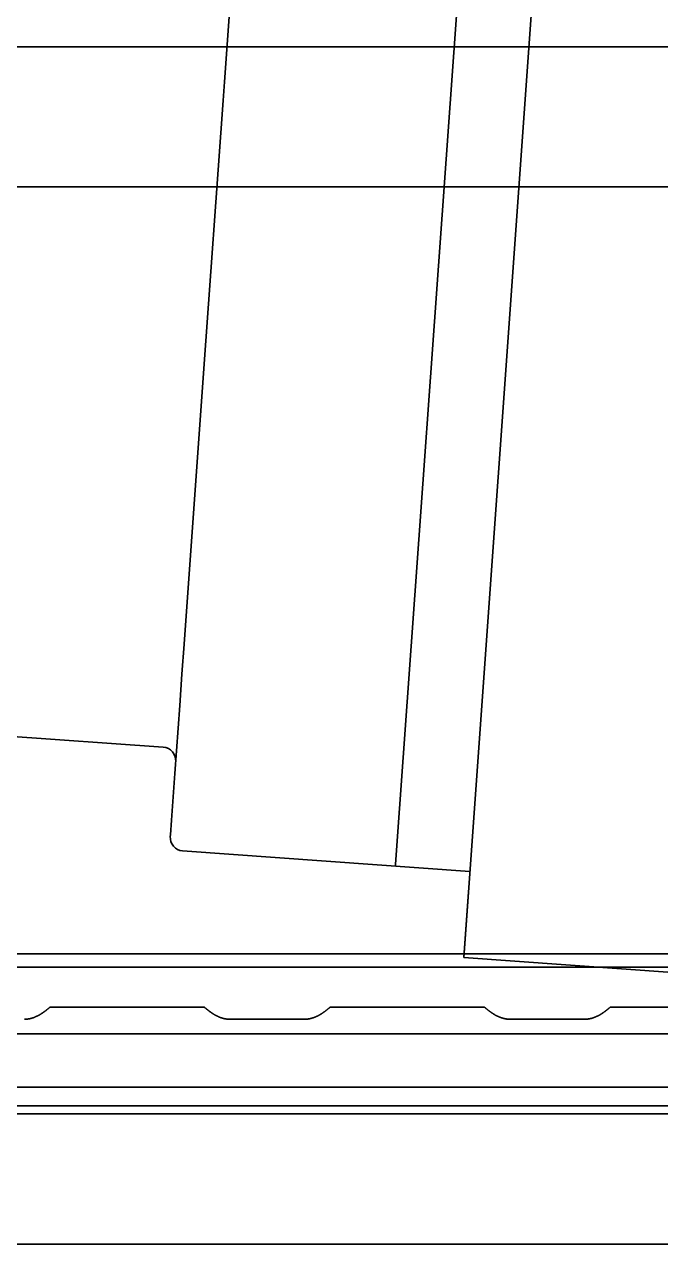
# Model space of a CAD drawing. Header units: millimetres. Extents: x 120 to 10915, y 515 to 8014.
# Drawn here: x 3191.3 to 3429.7, y 4450.7 to 4908.4 of the extents above; entities that cross this region are included whole.
import ezdxf

# ---------------------------------------------------------------- set-up
doc = ezdxf.new("R2010")
doc.units = ezdxf.units.MM
doc.layers.get('0').update_dxf_attribs({"lineweight": 13})
for name, color, linetype, lineweight in [('203_Chassis_left_side_view', 7, 'Continuous', 13), ('204_Chassis_mid_side_view', 7, 'Continuous', 13), ('218_Chassis_right_side_view', 7, 'Continuous', 13)]:
    doc.layers.add(name, color=color, linetype=linetype, lineweight=lineweight)

# ---------------------------------------------------------------- blocks, each defined once
blk = doc.blocks.new('3068684')
at = {"layer": '203_Chassis_left_side_view', "color": 3, "lineweight": 35}
blk.add_line((4055, 1000), (920, 1000), dxfattribs=at)
blk = doc.blocks.new('3351299')
at = {"layer": '203_Chassis_left_side_view', "color": 3, "lineweight": 35}
blk.add_open_spline([(3077.83, 550.66), (3120.37, 550.97), (3162.91, 551.14), (3205.45, 551.18), (3276.88, 551.18), (3348.32, 551.15), (3377.21, 551.15), (3406.11, 551.15), (3435.01, 551.15)], degree=5, knots=[0, 0, 0, 0, 0, 0, 212.698725, 212.698725, 212.698725, 357.178766, 357.178766, 357.178766, 357.178766, 357.178766, 357.178766], dxfattribs=at)
blk = doc.blocks.new('3069619')
at = {"layer": '203_Chassis_left_side_view', "color": 3, "lineweight": 35}
blk.add_line((2992, 603), (4308, 603), dxfattribs=at)
blk = doc.blocks.new('3069642')
at = {"layer": '203_Chassis_left_side_view', "color": 3, "lineweight": 35}
for p, q in [((3033.09, 947.5), (3751.91, 947.5)), ((3098.09, 947.5), (4266.91, 947.5)), ((2997.5, 630), (4302.5, 630)), ((2997.5, 610), (4302.5, 610)), ((2959, 600), (4341, 600))]:
    blk.add_line(p, q, dxfattribs=at)
blk = doc.blocks.new('3069663')
at = {"layer": '218_Chassis_right_side_view', "color": 3, "lineweight": 35}
for p, q in [((4311.63, 660), (2989.6, 660)), ((4309.8, 655), (2989.8, 655)), ((3258.75, 639.99), (3200.85, 639.99)), ((3363.75, 639.99), (3305.85, 639.99)), ((3468.75, 639.99), (3410.85, 639.99)), ((3296.3, 635.5), (3268.3, 635.5)), ((3401.3, 635.5), (3373.3, 635.5))]:
    blk.add_line(p, q, dxfattribs=at)
for points in [[(3200.85, 639.99), (3199.66, 638.98), (3198.44, 638.03), (3197.15, 637.16), (3195.24, 636.17), (3193.18, 635.66), (3192.56, 635.55), (3191.93, 635.5), (3191.3, 635.5)], [(3258.75, 639.99), (3259.94, 638.98), (3261.16, 638.03), (3262.45, 637.16), (3264.36, 636.17), (3266.42, 635.66), (3267.04, 635.55), (3267.67, 635.5), (3268.3, 635.5)], [(3305.85, 639.99), (3304.66, 638.98), (3303.44, 638.03), (3302.15, 637.16), (3300.24, 636.17), (3298.18, 635.66), (3297.56, 635.55), (3296.93, 635.5), (3296.3, 635.5)], [(3363.75, 639.99), (3364.94, 638.98), (3366.16, 638.03), (3367.45, 637.16), (3369.36, 636.17), (3371.42, 635.66), (3372.04, 635.55), (3372.67, 635.5), (3373.3, 635.5)], [(3410.85, 639.99), (3409.66, 638.98), (3408.44, 638.03), (3407.15, 637.16), (3405.24, 636.17), (3403.18, 635.66), (3402.56, 635.55), (3401.93, 635.5), (3401.3, 635.5)]]:
    blk.add_open_spline(points, degree=5, knots=[0, 0, 0, 0, 0, 0, 10.498871, 10.498871, 10.498871, 14.878555, 14.878555, 14.878555, 14.878555, 14.878555, 14.878555], dxfattribs=at)
blk = doc.blocks.new('3069767')
at = {"layer": '218_Chassis_right_side_view', "color": 3, "lineweight": 35}
for p, q in [((3033.09, 947.5), (4266.91, 947.5)), ((4298, 630), (3002, 630)), ((4298, 610), (3002, 610)), ((4341, 600), (2959, 600))]:
    blk.add_line(p, q, dxfattribs=at)
blk = doc.blocks.new('3135191')
at = {"layer": '204_Chassis_mid_side_view', "color": 3, "lineweight": 35}
for p, q in [((3330.44, 693.67), (3357.64, 1073.05)), ((3355.95, 658.63), (3385.52, 1071.12)), ((3268, 1011.31), (3266.25, 986.9)), ((3266.25, 986.9), (3265.75, 979.91)), ((3265.75, 979.91), (3258.42, 877.75)), ((3251.13, 776.08), (3258.42, 877.75)), ((3251.13, 776.08), (3250.33, 764.81)), ((3249.49, 753.12), (3250.33, 764.81)), ((3249.49, 753.12), (3247.66, 727.61)), ((3183.41, 741.78), (3243.35, 737.48)), ((3247.66, 727.61), (3246.41, 710.12)), ((3246.02, 704.69), (3246.41, 710.12)), ((3245.96, 703.96), (3245.97, 704.01)), ((3246.02, 704.69), (3245.97, 704.01)), ((3250.59, 698.62), (3358.27, 690.9)), ((3330.39, 692.9), (3330.4, 692.98)), ((3330.44, 693.67), (3330.4, 692.98)), ((3357.59, 681.47), (3357.64, 682.23)), ((3357.59, 681.47), (3357.64, 682.23)), ((3355.95, 658.63), (3357.59, 681.47)), ((3355.95, 658.63), (3434.25, 653.02)), ((3355.95, 658.63), (3434.25, 653.02))]:
    blk.add_line(p, q, dxfattribs=at)
for centre, start, end in [((3243, 732.5), 356.0322, 85.9), ((3250.95, 703.61), 175.9, 265.9)]:
    blk.add_arc(centre, 5, start, end, dxfattribs=at)

msp = doc.modelspace()

# ---------------------------------------------------------------- block references
at = {"color": 7, "lineweight": 35}
for name in ['3068684', '3351299', '3069663', '3069619', '3135191', '3069642', '3069767']:
    msp.add_blockref(name, (0, 3900), dxfattribs=at)

doc.saveas('drawing.dxf')
